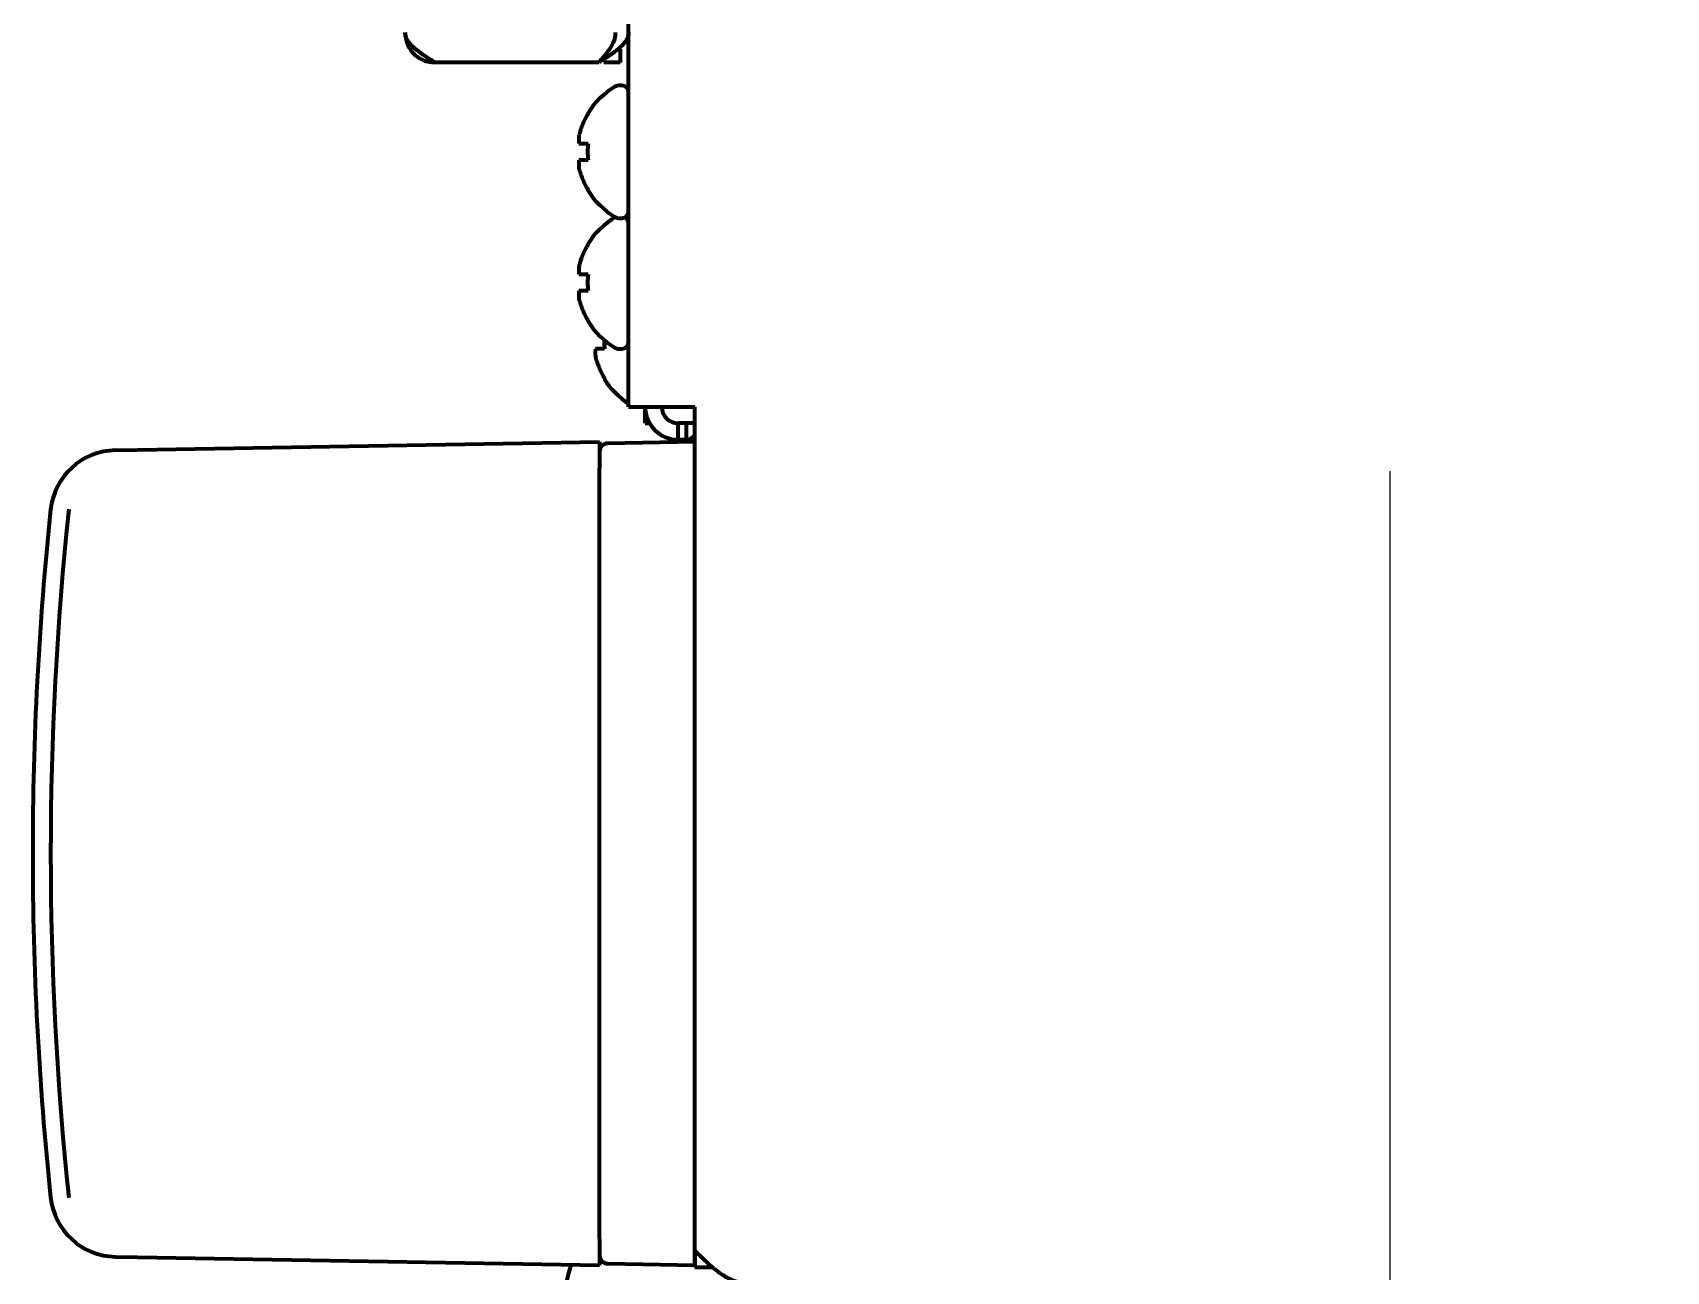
# Model space of a CAD drawing. Header units: inches. Extents: x -2405 to 7588, y 441 to 5654.
# Drawn here: x 4207.8 to 4306.5, y 2384.9 to 2459.7 of the extents above; entities that cross this region are included whole.
import ezdxf

# ---------------------------------------------------------------- set-up
doc = ezdxf.new("R2010")
doc.units = ezdxf.units.IN

# ---------------------------------------------------------------- blocks, each defined once
blk = doc.blocks.new('A$C29D5572B')
at = {"color": 1}
for p, q in [((0, 50), (0, -50)), ((-50, 0), (50, 0))]:
    blk.add_line(p, q, dxfattribs=at)
blk = doc.blocks.new('A$C0F8E2EAE')
blk.add_blockref('A$C29D5572B', (0, 0))

msp = doc.modelspace()

# ---------------------------------------------------------------- linework, layer by layer
at = {"linetype": 'Continuous', "lineweight": 70}
for p, q in [((4243.807, 2437.128), (4243.807, 4088.624)), ((4243.167, 2458.728), (4243.307, 2458.728)), ((4243.307, 2458.728), (4243.307, 2457.928)), ((4242.007, 2457.928), (4232.107, 2457.928)), ((4243.307, 2457.928), (4242.307, 2457.928)), ((4243.407, 2456.528), (4243.207, 2456.528)), ((4241.329, 2454.828), (4241.362, 2454.828)), ((4241.362, 2450.228), (4241.329, 2450.228)), ((4243.014, 2448.578), (4243.005, 2448.573)), ((4243.207, 2448.528), (4243.407, 2448.528)), ((4241.329, 2446.928), (4241.362, 2446.928)), ((4241.362, 2442.328), (4241.329, 2442.328)), ((4243.207, 2440.628), (4243.407, 2440.628)), ((4242.362, 2438.828), (4242.329, 2438.828)), ((4243.807, 2437.128), (4245.807, 2437.128)), ((4244.807, 2436.128), (4244.807, 2437.127)), ((4245.807, 2437.128), (4247.807, 2437.128)), ((4247.807, 2386.128), (4247.807, 2437.128)), ((4244.807, 2436.128), (4245.075, 2436.128)), ((4247.307, 2436.128), (4246.807, 2436.128)), ((4246.807, 2435.128), (4246.807, 2436.128)), ((4247.807, 2436.128), (4246.807, 2436.128)), ((4247.307, 2435.128), (4247.307, 2436.128)), ((4214.147, 2434.516), (4242.057, 2435.003)), ((4242.057, 2435.003), (4242.057, 2433.403)), ((4247.807, 2435.003), (4242.549, 2434.911)), ((4247.307, 2435.128), (4246.807, 2435.128)), ((4247.307, 2435.128), (4247.81, 2435.128)), ((4212.802, 2434.492), (4214.147, 2434.516)), ((4242.107, 2434.628), (4242.057, 2434.628)), ((4242.057, 2386.853), (4242.057, 2433.403)), ((4242.057, 2386.853), (4242.057, 2385.253)), ((4212.802, 2385.764), (4214.147, 2385.74)), ((4214.147, 2385.74), (4242.057, 2385.253)), ((4242.057, 2385.628), (4242.107, 2385.628)), ((4247.807, 2385.128), (4247.807, 2386.114)), ((4247.807, 2385.939), (4247.807, 2385.253)), ((4242.549, 2385.345), (4247.807, 2385.253)), ((4247.807, 2385.128), (4248.921, 2385.128))]:
    msp.add_line(p, q, dxfattribs=at)
for centre, radius, start, end in [((4243.207, 2456.128), 0.4, 90, 120.30118), ((4243.407, 2456.128), 0.4, 0, 90), ((4245.427, 2452.329), 4.8, 120.30118, 148.41865), ((4245.109, 2452.528), 3.78, 172.39595, 179.99653), ((4245.109, 2452.528), 3.78, 180.00345, 187.60407), ((4245.427, 2452.727), 4.8, 211.58373, 239.69882), ((4243.407, 2448.928), 0.4, 270, 0), ((4245.427, 2444.429), 4.8, 120.30118, 148.41865), ((4243.207, 2448.928), 0.4, 239.69882, 270), ((4243.407, 2448.228), 0.4, 0, 61.04391), ((4245.109, 2444.628), 3.78, 172.39595, 179.99653), ((4245.109, 2444.628), 3.78, 180.00345, 187.60407), ((4245.427, 2444.827), 4.8, 211.58373, 239.69882), ((4246.109, 2441.128), 3.78, 180.00345, 187.60407), ((4243.407, 2441.028), 0.4, 270, 0), ((4243.207, 2441.028), 0.4, 239.69882, 270), ((4246.427, 2441.327), 4.8, 211.58373, 236.91762), ((4246.807, 2437.128), 2, 180, 270), ((4246.807, 2437.128), 1, 180, 270), ((4242.557, 2434.411), 0.5, 91, 180), ((4212.872, 2430.493), 4, 91, 174.01305), ((4407.057, 2410.128), 199.25, 174.01305, 180), ((4407.057, 2410.128), 199.25, 180, 185.98695), ((4212.872, 2389.763), 4, 185.98695, 269), ((4242.557, 2385.845), 0.5, 180, 269), ((4253.697, 2381.128), 14, 162.73406, 180)]:
    msp.add_arc(centre, radius, start, end, dxfattribs=at)
msp.add_ellipse((4406.634, 2410.128), major_axis=(0, 197.77), ratio=0.999848, start_param=1.465422, end_param=1.67617, dxfattribs=at)
for points in [[(4230.307, 2459.728), (4230.307, 2459.492), (4230.401, 2459.021), (4230.801, 2458.422), (4231.401, 2458.022), (4231.872, 2457.928), (4232.107, 2457.928)], [(4232.107, 2457.928), (4231.793, 2458.128), (4231.165, 2458.528), (4230.476, 2459.128), (4230.307, 2459.528), (4230.307, 2459.728)], [(4243.007, 2459.728), (4243.007, 2459.528), (4242.914, 2459.128), (4242.531, 2458.528), (4242.182, 2458.128), (4242.007, 2457.928)], [(4240.811, 2453.528), (4240.808, 2453.502), (4240.803, 2453.451), (4240.798, 2453.377), (4240.795, 2453.305), (4240.796, 2453.235), (4240.798, 2453.166), (4240.803, 2453.097), (4240.809, 2453.051), (4240.811, 2453.028)], [(4240.811, 2453.028), (4240.825, 2453.028), (4240.855, 2453.028), (4240.906, 2453.028), (4240.962, 2453.028), (4241.023, 2453.028), (4241.09, 2453.028), (4241.164, 2453.028), (4241.252, 2453.028), (4241.323, 2453.028), (4241.362, 2453.028)], [(4240.811, 2452.028), (4240.808, 2452.004), (4240.803, 2451.957), (4240.798, 2451.885), (4240.795, 2451.814), (4240.795, 2451.742), (4240.798, 2451.671), (4240.803, 2451.599), (4240.808, 2451.552), (4240.811, 2451.528)], [(4240.811, 2451.528), (4240.825, 2451.474), (4240.855, 2451.366), (4240.906, 2451.204), (4240.962, 2451.045), (4241.023, 2450.89), (4241.09, 2450.738), (4241.164, 2450.581), (4241.252, 2450.415), (4241.323, 2450.292), (4241.362, 2450.228)], [(4240.811, 2445.628), (4240.808, 2445.602), (4240.803, 2445.551), (4240.798, 2445.477), (4240.795, 2445.405), (4240.796, 2445.335), (4240.798, 2445.266), (4240.803, 2445.197), (4240.809, 2445.151), (4240.811, 2445.128)], [(4240.811, 2445.128), (4240.825, 2445.128), (4240.855, 2445.128), (4240.906, 2445.128), (4240.962, 2445.128), (4241.023, 2445.128), (4241.09, 2445.128), (4241.164, 2445.128), (4241.252, 2445.128), (4241.323, 2445.128), (4241.362, 2445.128)], [(4240.811, 2444.128), (4240.808, 2444.104), (4240.803, 2444.057), (4240.798, 2443.985), (4240.795, 2443.914), (4240.795, 2443.842), (4240.798, 2443.771), (4240.803, 2443.699), (4240.808, 2443.652), (4240.811, 2443.628)], [(4240.811, 2443.628), (4240.825, 2443.574), (4240.855, 2443.466), (4240.906, 2443.304), (4240.962, 2443.145), (4241.023, 2442.99), (4241.09, 2442.838), (4241.164, 2442.681), (4241.252, 2442.515), (4241.323, 2442.392), (4241.362, 2442.328)], [(4241.811, 2440.628), (4241.808, 2440.604), (4241.803, 2440.557), (4241.798, 2440.485), (4241.795, 2440.414), (4241.795, 2440.342), (4241.798, 2440.271), (4241.803, 2440.199), (4241.808, 2440.152), (4241.811, 2440.128)], [(4241.811, 2440.128), (4241.825, 2440.074), (4241.855, 2439.966), (4241.906, 2439.804), (4241.962, 2439.645), (4242.023, 2439.49), (4242.09, 2439.338), (4242.164, 2439.181), (4242.252, 2439.015), (4242.323, 2438.892), (4242.362, 2438.828)], [(4251.008, 2384.128), (4250.932, 2384.128), (4250.779, 2384.136), (4250.551, 2384.174), (4250.322, 2384.236), (4250.093, 2384.322), (4249.865, 2384.431), (4249.636, 2384.561), (4249.408, 2384.711), (4249.179, 2384.878), (4248.95, 2385.062), (4248.722, 2385.258), (4248.493, 2385.466), (4248.265, 2385.682), (4248.036, 2385.904), (4247.883, 2386.053), (4247.807, 2386.128)]]:
    msp.add_open_spline(points, degree=3, dxfattribs=at)
for points, knots in [([(4243.807, 2459.728), (4243.807, 2459.653), (4243.796, 2459.578), (4243.75, 2459.428), (4243.715, 2459.353), (4243.625, 2459.203), (4243.569, 2459.128), (4243.438, 2458.978), (4243.363, 2458.903), (4243.197, 2458.753), (4243.105, 2458.678), (4242.909, 2458.528), (4242.805, 2458.453), (4242.587, 2458.303), (4242.474, 2458.228), (4242.243, 2458.078), (4242.125, 2458.003), (4242.007, 2457.928)], [0, 0, 0, 0, 0.125, 0.125, 0.25, 0.25, 0.375, 0.375, 0.5, 0.5, 0.625, 0.625, 0.75, 0.75, 0.875, 0.875, 1, 1, 1, 1]), ([(4241.362, 2454.828), (4241.238, 2454.625), (4241.13, 2454.415), (4240.992, 2454.09), (4240.95, 2453.98), (4240.875, 2453.757), (4240.841, 2453.643), (4240.811, 2453.528)], [0, 0, 0, 0, 0.5, 0.5, 0.75, 0.75, 1, 1, 1, 1]), ([(4241.362, 2452.028), (4241.238, 2452.028), (4241.13, 2452.028), (4240.992, 2452.028), (4240.95, 2452.028), (4240.875, 2452.028), (4240.841, 2452.028), (4240.811, 2452.028)], [0, 0, 0, 0, 0.5, 0.5, 0.75, 0.75, 1, 1, 1, 1]), ([(4241.362, 2446.928), (4241.238, 2446.725), (4241.13, 2446.515), (4240.992, 2446.19), (4240.95, 2446.08), (4240.875, 2445.857), (4240.841, 2445.743), (4240.811, 2445.628)], [0, 0, 0, 0, 0.5, 0.5, 0.75, 0.75, 1, 1, 1, 1]), ([(4241.362, 2444.128), (4241.238, 2444.128), (4241.13, 2444.128), (4240.992, 2444.128), (4240.95, 2444.128), (4240.875, 2444.128), (4240.841, 2444.128), (4240.811, 2444.128)], [0, 0, 0, 0, 0.5, 0.5, 0.75, 0.75, 1, 1, 1, 1]), ([(4242.362, 2440.628), (4242.238, 2440.628), (4242.13, 2440.628), (4241.992, 2440.628), (4241.95, 2440.628), (4241.875, 2440.628), (4241.841, 2440.628), (4241.811, 2440.628)], [0, 0, 0, 0, 0.5, 0.5, 0.75, 0.75, 1, 1, 1, 1]), ([(4247.811, 2435.4), (4247.81, 2435.399), (4247.775, 2435.362), (4247.707, 2435.298), (4247.607, 2435.222), (4247.507, 2435.168), (4247.407, 2435.135), (4247.341, 2435.128), (4247.307, 2435.128)], [0, 0, 0, 0, 0.008259, 0.206607, 0.404956, 0.603304, 0.801652, 1, 1, 1, 1])]:
    msp.add_open_spline(points, degree=3, knots=knots, dxfattribs=at)

# ---------------------------------------------------------------- block references
at = {"xscale": -1}
msp.add_blockref('A$C0F8E2EAE', (4289.807, 2383.235), dxfattribs=at)

doc.saveas('drawing.dxf')
